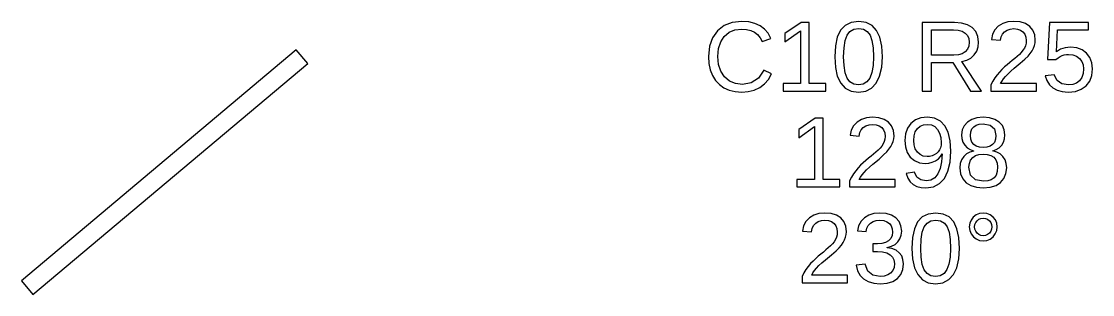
# Model space of a CAD drawing. Extents: x 194 to 2890, y 45 to 1503.
# Drawn here: x 1100.5 to 1190.1, y 955.1 to 978 of the extents above; entities that cross this region are included whole.
import ezdxf

# ---------------------------------------------------------------- set-up
doc = ezdxf.new("R2010")
doc.units = 0
doc.layers.get('0').update_dxf_attribs({"linetype": 'CONTINUOUS'})

msp = doc.modelspace()

# ---------------------------------------------------------------- linework, layer by layer
for points in [[(1161.31, 972.093), (1161.81, 972.222), (1162.26, 972.437), (1162.66, 972.734), (1162.99, 973.109), (1163.26, 973.564), (1162.62, 973.881), (1162.15, 973.219), (1161.55, 972.821), (1160.81, 972.689), (1160.23, 972.76), (1159.73, 972.974), (1159.32, 973.33), (1159.01, 973.803), (1158.83, 974.368), (1158.77, 975.024), (1158.83, 975.685), (1159, 976.244), (1159.3, 976.703), (1159.7, 977.043), (1160.19, 977.247), (1160.78, 977.315), (1161.16, 977.286), (1161.51, 977.198), (1161.83, 977.051), (1162.09, 976.848), (1162.31, 976.593), (1162.47, 976.286), (1163.2, 976.53), (1162.97, 976.961), (1162.67, 977.315), (1162.3, 977.592), (1161.86, 977.791), (1161.35, 977.91), (1160.77, 977.95), (1159.96, 977.863), (1159.28, 977.604), (1158.72, 977.173), (1158.31, 976.589), (1158.06, 975.873), (1157.98, 975.024), (1158.02, 974.441), (1158.13, 973.913), (1158.31, 973.44), (1158.56, 973.028), (1158.89, 972.685), (1159.27, 972.41), (1159.72, 972.21), (1160.22, 972.09), (1160.77, 972.05)], [(1171.12, 972.134), (1171.62, 972.387), (1172.01, 972.807), (1172.29, 973.387), (1172.46, 974.118), (1172.52, 975), (1172.46, 975.894), (1172.3, 976.629), (1172.03, 977.205), (1171.65, 977.619), (1171.16, 977.867), (1170.54, 977.95), (1169.91, 977.868), (1169.4, 977.623), (1169.02, 977.213), (1168.75, 976.64), (1168.59, 975.902), (1168.53, 975), (1168.59, 974.114), (1168.75, 973.382), (1169.03, 972.803), (1169.42, 972.385), (1169.91, 972.134), (1170.51, 972.05)], [(1185.39, 972.754), (1182.4, 972.754), (1182.5, 972.946), (1182.63, 973.144), (1182.8, 973.346), (1183, 973.559), (1183.25, 973.789), (1183.54, 974.036), (1184.05, 974.457), (1184.43, 974.797), (1184.7, 975.057), (1184.88, 975.277), (1185.03, 975.496), (1185.15, 975.716), (1185.23, 975.936), (1185.28, 976.157), (1185.3, 976.379), (1185.25, 976.843), (1185.09, 977.23), (1184.84, 977.541), (1184.48, 977.768), (1184.04, 977.904), (1183.5, 977.95), (1183.01, 977.905), (1182.58, 977.769), (1182.21, 977.543), (1181.92, 977.24), (1181.73, 976.876), (1181.63, 976.448), (1182.38, 976.379), (1182.44, 976.663), (1182.56, 976.901), (1182.73, 977.093), (1182.95, 977.235), (1183.21, 977.319), (1183.5, 977.348), (1183.81, 977.319), (1184.06, 977.232), (1184.27, 977.087), (1184.43, 976.89), (1184.52, 976.646), (1184.55, 976.355), (1184.53, 976.13), (1184.48, 975.921), (1184.39, 975.728), (1184.27, 975.547), (1184.13, 975.37), (1183.97, 975.199), (1183.79, 975.031), (1183.59, 974.863), (1183.38, 974.695), (1183.17, 974.522), (1182.95, 974.34), (1182.73, 974.148), (1182.51, 973.943), (1182.3, 973.724), (1182.1, 973.488), (1181.91, 973.233), (1181.74, 972.953), (1181.59, 972.648), (1181.59, 972.132), (1185.39, 972.132)], [(1167.8, 972.754), (1166.41, 972.754), (1166.41, 977.864), (1165.73, 977.864), (1164.37, 976.933), (1164.37, 976.241), (1165.67, 977.165), (1165.67, 972.754), (1164.21, 972.754), (1164.21, 972.132), (1167.8, 972.132)], [(1170.13, 972.711), (1169.81, 972.9), (1169.57, 973.214), (1169.41, 973.664), (1169.31, 974.259), (1169.27, 975), (1169.31, 975.759), (1169.4, 976.362), (1169.57, 976.806), (1169.81, 977.112), (1170.13, 977.295), (1170.54, 977.356), (1170.94, 977.294), (1171.25, 977.108), (1171.49, 976.798), (1171.64, 976.351), (1171.74, 975.751), (1171.77, 975), (1171.74, 974.271), (1171.64, 973.68), (1171.47, 973.226), (1171.23, 972.905), (1170.92, 972.712), (1170.52, 972.648)], [(1176.62, 974.512), (1178.4, 974.512), (1179.89, 972.132), (1180.79, 972.132), (1179.16, 974.601), (1179.57, 974.713), (1179.91, 974.896), (1180.19, 975.151), (1180.4, 975.463), (1180.52, 975.821), (1180.56, 976.225), (1180.5, 976.702), (1180.33, 977.104), (1180.03, 977.431), (1179.63, 977.672), (1179.14, 977.816), (1178.54, 977.864), (1175.84, 977.864), (1175.84, 972.132), (1176.62, 972.132)], [(1176.62, 975.126), (1176.62, 977.242), (1178.46, 977.242), (1178.85, 977.213), (1179.18, 977.125), (1179.44, 976.979), (1179.63, 976.778), (1179.74, 976.524), (1179.78, 976.217), (1179.74, 975.898), (1179.63, 975.63), (1179.44, 975.413), (1179.19, 975.254), (1178.87, 975.158), (1178.49, 975.126)], [(1188.65, 972.108), (1189.15, 972.282), (1189.56, 972.571), (1189.86, 972.961), (1190.03, 973.437), (1190.09, 973.999), (1190.04, 974.497), (1189.87, 974.929), (1189.59, 975.293), (1189.22, 975.569), (1188.77, 975.734), (1188.24, 975.789), (1187.8, 975.749), (1187.4, 975.627), (1187.06, 975.423), (1187.17, 977.242), (1189.76, 977.242), (1189.76, 977.864), (1186.5, 977.864), (1186.31, 974.78), (1187.03, 974.78), (1187.2, 974.915), (1187.37, 975.021), (1187.54, 975.098), (1187.71, 975.15), (1187.9, 975.181), (1188.09, 975.191), (1188.45, 975.154), (1188.75, 975.043), (1189, 974.858), (1189.18, 974.612), (1189.3, 974.321), (1189.33, 973.983), (1189.3, 973.597), (1189.19, 973.271), (1189, 973.004), (1188.75, 972.806), (1188.44, 972.688), (1188.08, 972.648), (1187.52, 972.743), (1187.12, 973.026), (1186.88, 973.499), (1186.14, 973.413), (1186.27, 973.006), (1186.48, 972.668), (1186.77, 972.4), (1187.13, 972.206), (1187.56, 972.089), (1188.06, 972.05)], [(1124.48, 974.425), (1123.52, 975.575), (1100.54, 956.291), (1101.5, 955.142)], [(1168.96, 964.754), (1167.56, 964.754), (1167.56, 969.864), (1166.89, 969.864), (1165.53, 968.933), (1165.53, 968.241), (1166.83, 969.165), (1166.83, 964.754), (1165.37, 964.754), (1165.37, 964.132), (1168.96, 964.132)], [(1173.58, 964.754), (1170.59, 964.754), (1170.69, 964.946), (1170.82, 965.144), (1170.99, 965.346), (1171.19, 965.559), (1171.44, 965.789), (1171.73, 966.036), (1172.24, 966.457), (1172.62, 966.797), (1172.88, 967.057), (1173.07, 967.277), (1173.22, 967.496), (1173.34, 967.716), (1173.42, 967.936), (1173.47, 968.157), (1173.49, 968.379), (1173.44, 968.843), (1173.28, 969.23), (1173.03, 969.541), (1172.67, 969.768), (1172.23, 969.904), (1171.69, 969.95), (1171.2, 969.905), (1170.77, 969.769), (1170.4, 969.543), (1170.11, 969.24), (1169.92, 968.876), (1169.82, 968.448), (1170.57, 968.379), (1170.63, 968.663), (1170.75, 968.901), (1170.92, 969.093), (1171.14, 969.235), (1171.4, 969.319), (1171.69, 969.348), (1172, 969.319), (1172.25, 969.232), (1172.46, 969.087), (1172.62, 968.89), (1172.71, 968.646), (1172.74, 968.355), (1172.72, 968.13), (1172.67, 967.921), (1172.58, 967.728), (1172.46, 967.547), (1172.32, 967.37), (1172.16, 967.199), (1171.98, 967.031), (1171.78, 966.863), (1171.57, 966.695), (1171.36, 966.522), (1171.14, 966.34), (1170.92, 966.148), (1170.7, 965.943), (1170.49, 965.724), (1170.29, 965.488), (1170.1, 965.233), (1169.93, 964.953), (1169.78, 964.648), (1169.78, 964.132), (1173.58, 964.132)], [(1176.78, 964.138), (1177.29, 964.403), (1177.7, 964.844), (1178, 965.448), (1178.18, 966.205), (1178.24, 967.114), (1178.18, 967.981), (1178.02, 968.691), (1177.75, 969.242), (1177.37, 969.635), (1176.88, 969.871), (1176.3, 969.95), (1175.74, 969.893), (1175.28, 969.721), (1174.9, 969.435), (1174.61, 969.049), (1174.45, 968.578), (1174.39, 968.021), (1174.44, 967.476), (1174.6, 967.009), (1174.85, 966.617), (1175.2, 966.324), (1175.61, 966.147), (1176.09, 966.089), (1176.4, 966.113), (1176.69, 966.187), (1176.96, 966.31), (1177.2, 966.474), (1177.38, 966.67), (1177.52, 966.898), (1177.47, 966.23), (1177.35, 965.672), (1177.15, 965.226), (1176.89, 964.901), (1176.57, 964.705), (1176.18, 964.64), (1175.74, 964.72), (1175.41, 964.958), (1175.21, 965.356), (1174.51, 965.246), (1174.65, 964.865), (1174.84, 964.56), (1175.09, 964.333), (1175.39, 964.176), (1175.75, 964.082), (1176.16, 964.05)], [(1181.53, 964.099), (1182.02, 964.247), (1182.4, 964.494), (1182.68, 964.828), (1182.85, 965.24), (1182.91, 965.731), (1182.87, 966.087), (1182.77, 966.401), (1182.6, 966.672), (1182.37, 966.891), (1182.09, 967.047), (1181.75, 967.138), (1181.75, 967.155), (1182.04, 967.247), (1182.29, 967.401), (1182.49, 967.614), (1182.64, 967.873), (1182.73, 968.159), (1182.76, 968.473), (1182.71, 968.895), (1182.55, 969.254), (1182.27, 969.551), (1181.91, 969.773), (1181.46, 969.906), (1180.94, 969.95), (1180.42, 969.905), (1179.99, 969.769), (1179.62, 969.543), (1179.35, 969.244), (1179.19, 968.89), (1179.13, 968.481), (1179.16, 968.167), (1179.25, 967.881), (1179.4, 967.622), (1179.6, 967.407), (1179.85, 967.248), (1180.14, 967.146), (1180.14, 967.13), (1179.83, 967.043), (1179.55, 966.888), (1179.32, 966.666), (1179.14, 966.391), (1179.03, 966.077), (1179, 965.722), (1179.05, 965.229), (1179.23, 964.816), (1179.52, 964.486), (1179.91, 964.244), (1180.39, 964.099), (1180.95, 964.05)], [(1175.94, 966.707), (1175.67, 966.828), (1175.44, 967.03), (1175.27, 967.302), (1175.17, 967.633), (1175.14, 968.021), (1175.17, 968.403), (1175.27, 968.727), (1175.44, 968.996), (1175.67, 969.196), (1175.95, 969.316), (1176.27, 969.356), (1176.61, 969.309), (1176.89, 969.169), (1177.12, 968.935), (1177.3, 968.624), (1177.41, 968.253), (1177.44, 967.822), (1177.42, 967.605), (1177.37, 967.404), (1177.29, 967.22), (1177.17, 967.057), (1177.03, 966.92), (1176.86, 966.811), (1176.67, 966.731), (1176.47, 966.682), (1176.27, 966.666)], [(1180.63, 967.452), (1180.37, 967.538), (1180.16, 967.681), (1180, 967.88), (1179.91, 968.13), (1179.88, 968.432), (1179.91, 968.728), (1180, 968.971), (1180.15, 969.16), (1180.36, 969.296), (1180.62, 969.377), (1180.94, 969.405), (1181.53, 969.297), (1181.89, 968.972), (1182, 968.432), (1181.97, 968.11), (1181.88, 967.853), (1181.73, 967.661), (1181.53, 967.529), (1181.26, 967.45), (1180.95, 967.423)], [(1180.29, 964.731), (1179.89, 965.126), (1179.75, 965.783), (1179.79, 966.098), (1179.89, 966.365), (1180.07, 966.583), (1180.3, 966.745), (1180.59, 966.842), (1180.94, 966.874), (1181.29, 966.844), (1181.59, 966.754), (1181.83, 966.603), (1182, 966.394), (1182.11, 966.126), (1182.15, 965.8), (1182.11, 965.42), (1182.02, 965.115), (1181.85, 964.886), (1181.62, 964.727), (1181.33, 964.631), (1180.96, 964.599)], [(1169.6, 956.754), (1166.61, 956.754), (1166.71, 956.946), (1166.84, 957.144), (1167.01, 957.346), (1167.21, 957.559), (1167.46, 957.789), (1167.75, 958.036), (1168.26, 958.457), (1168.64, 958.797), (1168.9, 959.057), (1169.09, 959.277), (1169.24, 959.496), (1169.36, 959.716), (1169.44, 959.936), (1169.49, 960.157), (1169.51, 960.379), (1169.46, 960.843), (1169.3, 961.23), (1169.04, 961.541), (1168.69, 961.768), (1168.24, 961.904), (1167.71, 961.95), (1167.21, 961.905), (1166.78, 961.769), (1166.42, 961.543), (1166.13, 961.24), (1165.93, 960.876), (1165.83, 960.448), (1166.58, 960.379), (1166.65, 960.663), (1166.76, 960.901), (1166.94, 961.093), (1167.16, 961.235), (1167.42, 961.319), (1167.71, 961.348), (1168.01, 961.319), (1168.27, 961.232), (1168.48, 961.087), (1168.63, 960.89), (1168.72, 960.646), (1168.75, 960.355), (1168.74, 960.13), (1168.68, 959.921), (1168.59, 959.728), (1168.48, 959.547), (1168.34, 959.37), (1168.17, 959.199), (1167.99, 959.031), (1167.8, 958.863), (1167.59, 958.695), (1167.37, 958.522), (1167.16, 958.34), (1166.94, 958.148), (1166.72, 957.943), (1166.51, 957.724), (1166.31, 957.488), (1166.12, 957.233), (1165.95, 956.953), (1165.8, 956.648), (1165.8, 956.132), (1169.6, 956.132)], [(1172.92, 956.099), (1173.4, 956.244), (1173.78, 956.486), (1174.06, 956.816), (1174.23, 957.225), (1174.28, 957.714), (1174.24, 958.06), (1174.13, 958.363), (1173.93, 958.626), (1173.66, 958.835), (1173.32, 958.978), (1172.93, 959.057), (1172.93, 959.073), (1173.29, 959.179), (1173.58, 959.335), (1173.82, 959.539), (1173.99, 959.791), (1174.09, 960.089), (1174.13, 960.432), (1174.07, 960.875), (1173.91, 961.247), (1173.65, 961.549), (1173.29, 961.772), (1172.84, 961.905), (1172.31, 961.95), (1171.81, 961.906), (1171.38, 961.774), (1171.02, 961.555), (1170.73, 961.258), (1170.53, 960.892), (1170.43, 960.457), (1171.17, 960.4), (1171.23, 960.678), (1171.34, 960.911), (1171.52, 961.099), (1171.74, 961.237), (1172, 961.32), (1172.3, 961.348), (1172.63, 961.318), (1172.89, 961.229), (1173.1, 961.081), (1173.25, 960.882), (1173.34, 960.64), (1173.37, 960.355), (1173.34, 960.068), (1173.23, 959.826), (1173.04, 959.629), (1172.79, 959.483), (1172.48, 959.395), (1172.11, 959.366), (1171.71, 959.366), (1171.71, 958.731), (1172.12, 958.731), (1172.54, 958.702), (1172.89, 958.615), (1173.16, 958.469), (1173.36, 958.271), (1173.48, 958.028), (1173.52, 957.739), (1173.49, 957.41), (1173.38, 957.14), (1173.21, 956.929), (1172.97, 956.778), (1172.68, 956.687), (1172.34, 956.656), (1171.71, 956.769), (1171.29, 957.108), (1171.09, 957.674), (1170.33, 957.604), (1170.45, 957.134), (1170.65, 956.746), (1170.95, 956.443), (1171.34, 956.225), (1171.8, 956.094), (1172.34, 956.05)], [(1177.56, 956.134), (1178.06, 956.387), (1178.45, 956.807), (1178.73, 957.387), (1178.9, 958.118), (1178.96, 959), (1178.91, 959.894), (1178.75, 960.629), (1178.48, 961.205), (1178.1, 961.619), (1177.6, 961.867), (1176.98, 961.95), (1176.35, 961.868), (1175.84, 961.623), (1175.46, 961.213), (1175.19, 960.64), (1175.03, 959.902), (1174.98, 959), (1175.03, 958.114), (1175.2, 957.382), (1175.47, 956.803), (1175.86, 956.385), (1176.35, 956.134), (1176.96, 956.05)], [(1181.25, 959.668), (1181.53, 959.781), (1181.77, 959.968), (1181.96, 960.21), (1182.08, 960.484), (1182.12, 960.79), (1182.08, 961.097), (1181.97, 961.371), (1181.78, 961.612), (1181.53, 961.8), (1181.26, 961.912), (1180.95, 961.95), (1180.64, 961.912), (1180.36, 961.798), (1180.12, 961.608), (1179.93, 961.365), (1179.82, 961.093), (1179.78, 960.79), (1179.82, 960.488), (1179.93, 960.215), (1180.13, 959.972), (1180.37, 959.783), (1180.64, 959.669), (1180.95, 959.631)], [(1176.57, 956.711), (1176.25, 956.9), (1176.02, 957.214), (1175.85, 957.664), (1175.75, 958.259), (1175.72, 959), (1175.75, 959.759), (1175.85, 960.362), (1176.01, 960.806), (1176.25, 961.112), (1176.57, 961.295), (1176.98, 961.356), (1177.38, 961.294), (1177.7, 961.108), (1177.93, 960.798), (1178.09, 960.351), (1178.18, 959.751), (1178.22, 959), (1178.18, 958.271), (1178.08, 957.68), (1177.91, 957.226), (1177.68, 956.905), (1177.36, 956.712), (1176.97, 956.648)], [(1180.76, 960.082), (1180.59, 960.154), (1180.44, 960.274), (1180.32, 960.427), (1180.25, 960.599), (1180.23, 960.79), (1180.25, 960.981), (1180.32, 961.154), (1180.44, 961.307), (1180.59, 961.427), (1180.76, 961.499), (1180.95, 961.523), (1181.14, 961.499), (1181.31, 961.429), (1181.46, 961.311), (1181.58, 961.159), (1181.65, 960.986), (1181.67, 960.79), (1181.65, 960.597), (1181.58, 960.424), (1181.46, 960.271), (1181.31, 960.153), (1181.14, 960.082), (1180.95, 960.058)]]:
    msp.add_lwpolyline(points, close=True)

doc.saveas('drawing.dxf')
